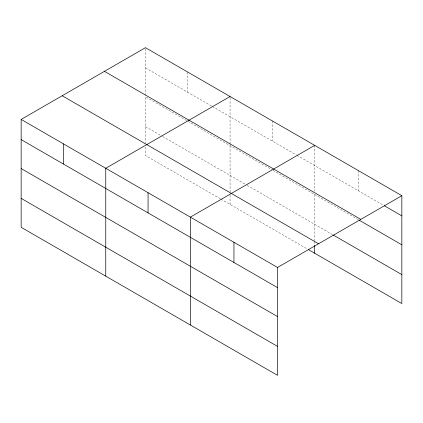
<?xml version="1.0" encoding="UTF-8"?>
<svg xmlns="http://www.w3.org/2000/svg" width="423" height="423" viewBox="0 0 423 423"><rect width="100%" height="100%" fill="white"/><g stroke="black" fill="none" stroke-linecap="round" stroke-linejoin="round"><path stroke-width="0.32" stroke-dasharray="2.12 1.59" d="M145.464 95.471L145.464 47.667M230.07 144.317L230.07 96.513M145.464 67.844L211.775 106.131M212.346 106.464L296.386 154.982M296.957 155.31L383.169 205.086M186.622 120.55L145.464 96.782L145.464 143.043M187.764 121.211L271.804 169.729M272.946 170.384L358.265 219.643M145.464 126.599L162.041 136.174M162.612 136.502L246.651 185.02M247.222 185.348L332.79 234.754M220.351 198.778L145.464 155.537L145.464 146.332M220.922 199.106L307.246 248.946M358.265 170.527L358.265 190.704M314.68 145.364L314.68 191.191M314.68 194.48L314.68 240.74M314.68 241.396L314.68 244.684M272.375 120.936L272.375 141.118M230.07 145.634L230.07 191.889M230.07 195.177L230.07 204.388M187.764 72.09L187.764 92.272"/><path stroke-width="0.63" d="M277.536 316.578L277.536 267.463L21.15 119.434L21.15 227.31L277.536 375.333L277.536 316.578L21.15 168.555M308.388 249.607L401.85 303.566L401.85 195.69L145.464 47.667L21.15 119.434M230.07 96.513L105.755 168.285L105.755 276.161M314.68 145.364L190.366 217.131L190.366 325.007M277.536 267.463L401.85 195.69M384.301 205.737L401.85 215.867M104.439 71.35L360.824 219.373M359.397 220.298L401.85 244.811M333.356 235.082L401.85 274.622M62.176 95.751L318.561 243.775M21.15 139.616L277.536 287.64M21.15 198.371L277.536 346.395M314.68 245.345L314.68 253.234M233.951 242.294L233.951 262.477M148.061 192.708L148.061 212.891M63.455 143.862L63.455 164.039"/></g></svg>
